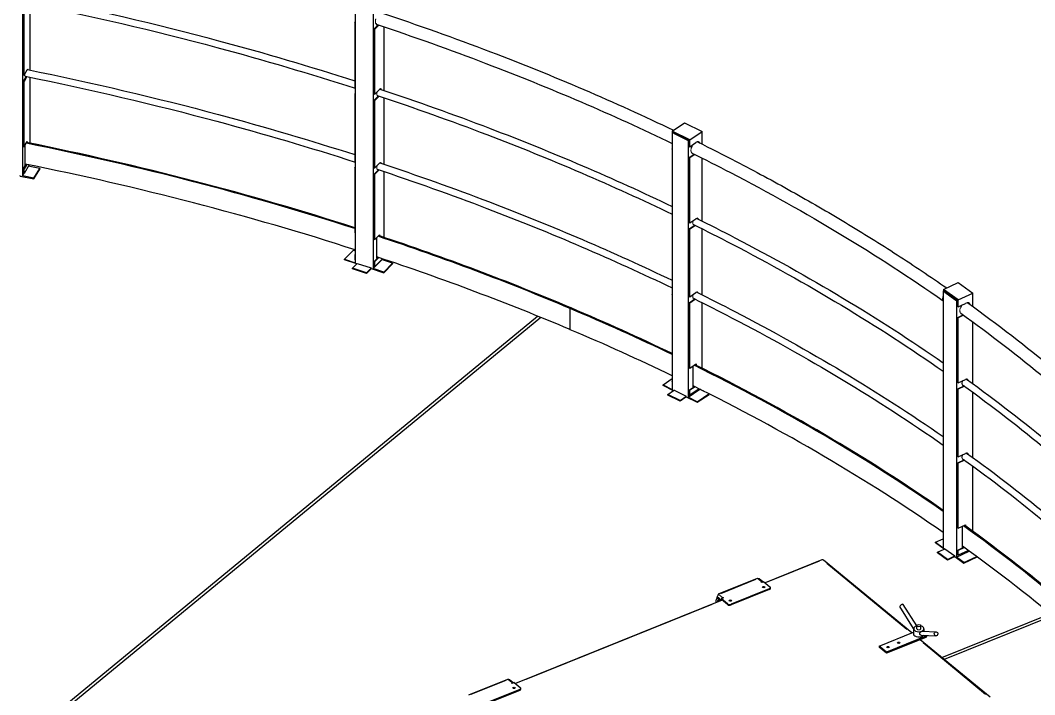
# Model space of a CAD drawing. Header units: millimetres. Extents: x 0 to 89100, y 0 to 63000.
# Drawn here: x 70273 to 73217, y 59155 to 61113 of the extents above; entities that cross this region are included whole.
import ezdxf

# ---------------------------------------------------------------- set-up
doc = ezdxf.new("R2010")
doc.units = ezdxf.units.MM
doc.header["$LTSCALE"] = 150
doc.layers.add('Visible', color=7, linetype='Continuous', lineweight=25)
doc.layers.add('Visible Narrow', color=7, linetype='Continuous', lineweight=18)

msp = doc.modelspace()

# ---------------------------------------------------------------- linework, layer by layer
at = {"layer": 'Visible'}
for p, q in [((70279.37, 61406.15), (70279.37, 60660.89)), ((70282.01, 60954.14), (70282.01, 61150.1)), ((70284.14, 60953.72), (70284.14, 61149.68)), ((70301.96, 60967.91), (70301.96, 61161.65)), ((71244.77, 61154.15), (71244.77, 60408.9)), ((71243.37, 61106.89), (71244.77, 61108.31)), ((71296.91, 61137.01), (71296.91, 60391.75)), ((71243.37, 61106.89), (71243.37, 60917.67)), ((71244.77, 61106.43), (71243.37, 61106.89)), ((71300.07, 61088.25), (71311.22, 61099.56)), ((71302.02, 61087.61), (71300.07, 61088.25)), ((71300.07, 60899.03), (71300.07, 61088.25)), ((71313.17, 61098.91), (71302.02, 61087.61)), ((71302.02, 60898.38), (71302.02, 61087.61)), ((71329.11, 60908.98), (71329.11, 61093.57)), ((70284.14, 60953.72), (70293.05, 60968.67)), ((70293.86, 60969.55), (70293.98, 60969.92)), ((70282.01, 60954.14), (70284.14, 60953.72)), ((70282.01, 60935.77), (70290.31, 60949.69)), ((70284.14, 60935.35), (70282.01, 60935.77)), ((70282.01, 60746.55), (70282.01, 60935.77)), ((70292.43, 60949.26), (70284.14, 60935.35)), ((70284.14, 60746.13), (70284.14, 60935.35)), ((70301.96, 60755.91), (70301.96, 60947.32)), ((71243.37, 60917.67), (71244.77, 60917.21)), ((71302.02, 60898.38), (71315.57, 60912.12)), ((71243.37, 60899.3), (71244.77, 60900.72)), ((71243.37, 60899.3), (71243.37, 60703.34)), ((71244.77, 60898.84), (71243.37, 60899.3)), ((71300.07, 60899.03), (71302.02, 60898.38)), ((71300.07, 60880.66), (71312.5, 60893.26)), ((71302.02, 60880.01), (71300.07, 60880.66)), ((71300.07, 60684.7), (71300.07, 60880.66)), ((71314.45, 60892.61), (71302.02, 60880.01)), ((71302.02, 60684.05), (71302.02, 60880.01)), ((71329.11, 60694.65), (71329.11, 60887.71)), ((72164.49, 60791.17), (72199.91, 60815.27)), ((72199.91, 60815.27), (72251.38, 60790.05)), ((72215.96, 60765.95), (72164.49, 60791.17)), ((72164.49, 60791.17), (72164.49, 60770.96)), ((72167.35, 60787.93), (72164.92, 60786.28)), ((72164.92, 60786.28), (72164.92, 60041.02)), ((72170.07, 60783.75), (72164.92, 60786.28)), ((72166.2, 60788.49), (72166.2, 60787.15)), ((72214.24, 60764.95), (72166.2, 60788.49)), ((72169.06, 60787.09), (72168.09, 60786.43)), ((72171.52, 60784.75), (72168.09, 60786.43)), ((72206.98, 60767.38), (72171.52, 60784.75)), ((72215.96, 60765.95), (72251.38, 60790.05)), ((72251.38, 60753.23), (72251.38, 60790.05)), ((70284.14, 60746.13), (70293.17, 60761.28)), ((70293.17, 60761.28), (70293.17, 60757.7)), ((72164.49, 60770.96), (72164.92, 60770.74)), ((72170.07, 60783.75), (72205.52, 60766.38)), ((72184.01, 60778.63), (72184.61, 60779.47)), ((72205.52, 60766.38), (72210.67, 60763.86)), ((72206.98, 60767.38), (72210.41, 60765.69)), ((72211.38, 60766.35), (72210.41, 60765.69)), ((72213.1, 60765.51), (72210.67, 60763.86)), ((72210.67, 60763.86), (72210.67, 60018.61)), ((72214.24, 60746.58), (72214.24, 60764.95)), ((72215.96, 60745.74), (72215.96, 60765.95)), ((72215.96, 60745.74), (72233.67, 60757.79)), ((70282.01, 60746.55), (70284.14, 60746.13)), ((70286.7, 60692.77), (70286.7, 60750.42)), ((72164.49, 60739.11), (72164.92, 60739.41)), ((72164.49, 60739.11), (72164.49, 60549.89)), ((72164.92, 60738.9), (72164.49, 60739.11)), ((72214.24, 60746.58), (72215.96, 60745.74)), ((71243.37, 60703.34), (71244.77, 60702.88)), ((71302.02, 60684.05), (71315.57, 60697.79)), ((72214.24, 60714.74), (72228.25, 60724.27)), ((72215.96, 60713.9), (72214.24, 60714.74)), ((72214.24, 60525.52), (72214.24, 60714.74)), ((72229.96, 60723.42), (72215.96, 60713.9)), ((72215.96, 60524.68), (72215.96, 60713.9)), ((72251.38, 60529.93), (72251.38, 60712.74)), ((70279.37, 60660.89), (70283.53, 60667.86)), ((70282.01, 60682.25), (70289.55, 60694.9)), ((70284.14, 60681.83), (70282.01, 60682.25)), ((70282.01, 60668.17), (70282.01, 60682.25)), ((70282.01, 60668.17), (70284.14, 60667.74)), ((70291.68, 60694.47), (70284.14, 60681.83)), ((70299.17, 60692.95), (70284.14, 60667.74)), ((70284.14, 60667.74), (70284.14, 60681.83)), ((70288.14, 60695.18), (70286.7, 60692.77)), ((70300.72, 60688.7), (70297.07, 60689.43)), ((70329.79, 60682.92), (70300.72, 60688.7)), ((70312.7, 60654.26), (70329.79, 60682.92)), ((70312.7, 60652.43), (70329.79, 60681.09)), ((70329.79, 60682.92), (70329.79, 60681.09)), ((71243.37, 60684.97), (71244.77, 60686.39)), ((71243.37, 60684.97), (71243.37, 60495.74)), ((71244.77, 60684.51), (71243.37, 60684.97)), ((71300.07, 60684.7), (71302.02, 60684.05)), ((71300.07, 60666.33), (71312.5, 60678.93)), ((71314.45, 60678.28), (71302.02, 60665.68)), ((71329.11, 60482.29), (71329.11, 60673.38)), ((70272.99, 60660.33), (70272.99, 60662.16)), ((70272.99, 60660.33), (70272.99, 60660.32)), ((70272.99, 60660.32), (70312.7, 60652.43)), ((70312.7, 60654.26), (70279.37, 60660.89)), ((70312.7, 60652.43), (70312.7, 60654.26)), ((71302.02, 60665.68), (71300.07, 60666.33)), ((71300.07, 60477.1), (71300.07, 60666.33)), ((71302.02, 60476.46), (71302.02, 60665.68)), ((72164.49, 60549.89), (72164.92, 60549.68)), ((72164.49, 60531.52), (72164.92, 60531.81)), ((72164.49, 60531.52), (72164.49, 60335.56)), ((72164.92, 60531.31), (72164.49, 60531.52)), ((72214.24, 60525.52), (72215.96, 60524.68)), ((72215.96, 60524.68), (72233.67, 60536.73)), ((71243.37, 60495.74), (71244.77, 60495.28)), ((71302.02, 60476.46), (71315.75, 60490.38)), ((71315.75, 60490.38), (71315.75, 60486.76)), ((72214.24, 60507.15), (72230.14, 60517.96)), ((72215.96, 60506.3), (72214.24, 60507.15)), ((72214.24, 60311.19), (72214.24, 60507.15)), ((72231.84, 60517.11), (72215.96, 60506.3)), ((72215.96, 60310.35), (72215.96, 60506.3)), ((72251.38, 60315.6), (72251.38, 60507.38)), ((71300.07, 60477.1), (71302.02, 60476.46)), ((71308.04, 60422.64), (71308.04, 60482.56)), ((71313.8, 60487.41), (71313.8, 60488.4)), ((71214.14, 60418.97), (71240.11, 60445.31)), ((71240.11, 60445.31), (71244.77, 60443.78)), ((71243.37, 60431.44), (71244.77, 60432.87)), ((71243.37, 60431.44), (71243.37, 60417.36)), ((71244.77, 60430.98), (71243.37, 60431.44)), ((71214.14, 60418.97), (71244.77, 60408.9)), ((71214.14, 60417.13), (71214.14, 60418.97)), ((71249.26, 60405.58), (71214.14, 60417.13)), ((71236.9, 60393.05), (71249.52, 60405.84)), ((71244.77, 60416.9), (71243.37, 60417.36)), ((71250.63, 60406.97), (71249.52, 60405.84)), ((71250.63, 60406.97), (71291.04, 60393.69)), ((71296.91, 60391.75), (71322.89, 60418.09)), ((71300.07, 60412.8), (71311.53, 60424.43)), ((71302.02, 60412.16), (71300.07, 60412.8)), ((71300.07, 60398.72), (71300.07, 60412.8)), ((71313.48, 60423.78), (71302.02, 60412.16)), ((71323.93, 60420.29), (71302.02, 60398.08)), ((71302.02, 60398.08), (71302.02, 60412.16)), ((71308.04, 60425.26), (71308.28, 60425.51)), ((71310.23, 60424.86), (71308.04, 60422.64)), ((71322.89, 60419.23), (71322.89, 60418.09)), ((71326.8, 60416.81), (71322.89, 60418.09)), ((71353.52, 60408.02), (71326.8, 60416.81)), ((71327.54, 60381.68), (71353.52, 60408.02)), ((71327.54, 60379.85), (71353.52, 60406.19)), ((71353.52, 60408.02), (71353.52, 60406.19)), ((71277.31, 60379.77), (71236.9, 60393.05)), ((71236.9, 60391.21), (71236.9, 60393.05)), ((71277.31, 60377.93), (71236.9, 60391.21)), ((71277.31, 60379.77), (71289.93, 60392.56)), ((71289.93, 60390.72), (71277.31, 60377.93)), ((71277.31, 60377.93), (71277.31, 60379.77)), ((71289.93, 60392.56), (71291.04, 60393.69)), ((71289.93, 60390.72), (71291.04, 60391.85)), ((71291.04, 60391.85), (71291.04, 60393.69)), ((71291.04, 60391.85), (71327.54, 60379.85)), ((71291.04, 60391.85), (71291.04, 60391.85)), ((71327.54, 60381.68), (71296.91, 60391.75)), ((71300.07, 60398.72), (71302.02, 60398.08)), ((71327.54, 60379.85), (71327.54, 60381.68)), ((72951.9, 60331.37), (72994.43, 60351.28)), ((72994.43, 60351.28), (73036.94, 60321)), ((72164.49, 60335.56), (72164.92, 60335.35)), ((72164.49, 60317.19), (72164.92, 60317.48)), ((72164.49, 60317.19), (72164.49, 60127.97)), ((72164.92, 60316.98), (72164.49, 60317.19)), ((72215.96, 60310.35), (72233.67, 60322.4)), ((72954.26, 60327.85), (72951.35, 60326.49)), ((72951.35, 60326.49), (72951.35, 59581.23)), ((72955.6, 60323.46), (72951.35, 60326.49)), ((72994.4, 60301.1), (72951.9, 60331.37)), ((72951.9, 60331.37), (72951.9, 60326.75)), ((72953.32, 60328.53), (72953.32, 60327.41)), ((72992.99, 60300.27), (72953.32, 60328.53)), ((72955.68, 60326.84), (72954.51, 60326.3)), ((72957.35, 60324.28), (72954.51, 60326.3)), ((72955.6, 60323.46), (72984.88, 60302.61)), ((72986.63, 60303.42), (72957.35, 60324.28)), ((72971.43, 60314.25), (72972.2, 60315.08)), ((72994.4, 60301.1), (73036.94, 60321)), ((73036.94, 60281.81), (73036.94, 60321)), ((72214.24, 60311.19), (72215.96, 60310.35)), ((72214.24, 60292.81), (72230.14, 60303.63)), ((72215.96, 60291.97), (72214.24, 60292.81)), ((72214.24, 60103.59), (72214.24, 60292.81)), ((72231.84, 60302.78), (72215.96, 60291.97)), ((72215.96, 60102.75), (72215.96, 60291.97)), ((72251.38, 60102.57), (72251.38, 60293.05)), ((72984.88, 60302.61), (72989.13, 60299.58)), ((72986.63, 60303.42), (72989.46, 60301.4)), ((72992.04, 60300.94), (72989.13, 60299.58)), ((72989.13, 60299.58), (72989.13, 59554.32)), ((72990.63, 60301.95), (72989.46, 60301.4)), ((72992.99, 60281.9), (72992.99, 60300.27)), ((72994.4, 60280.89), (72994.4, 60301.1)), ((72994.4, 60280.89), (73015.67, 60290.84)), ((71868.21, 60276.12), (71870.43, 60277.87)), ((71868.21, 60214.89), (71868.21, 60276.12)), ((71868.99, 60275.8), (71871.2, 60277.54)), ((71868.99, 60214.56), (71868.99, 60275.8)), ((71870.43, 60277.87), (71870.43, 60276.93)), ((72992.99, 60281.9), (72994.4, 60280.89)), ((72992.99, 60250.05), (73008.8, 60257.45)), ((73010.21, 60256.44), (72994.4, 60249.04)), ((68470.37, 57530.74), (71773.39, 60254.22)), ((71783.19, 60250.23), (68480.2, 57526.77)), ((72994.4, 60249.04), (72992.99, 60250.05)), ((72992.99, 60060.83), (72992.99, 60250.05)), ((72994.4, 60059.82), (72994.4, 60249.04)), ((73036.94, 60057.56), (73036.94, 60236.98)), ((71868.99, 60215.5), (71868.21, 60214.89)), ((72164.49, 60127.97), (72164.92, 60127.75)), ((72215.96, 60102.75), (72233.91, 60114.97)), ((72225.23, 60048.11), (72225.23, 60109.06)), ((72232.2, 60112.11), (72232.2, 60113.8)), ((72233.91, 60114.97), (72233.91, 60111.26)), ((72214.24, 60103.59), (72215.96, 60102.75)), ((72138.04, 60054.19), (72164.92, 60072.47)), ((72138.04, 60054.19), (72164.92, 60041.02)), ((72138.04, 60052.35), (72138.04, 60054.19)), ((72168.49, 60037.43), (72138.04, 60052.35)), ((72164.49, 60063.67), (72164.92, 60063.96)), ((72164.49, 60063.67), (72164.49, 60049.58)), ((72164.92, 60063.45), (72164.49, 60063.67)), ((72164.92, 60049.37), (72164.49, 60049.58)), ((72214.24, 60039.29), (72229.23, 60049.49)), ((72230.94, 60048.65), (72215.96, 60038.45)), ((72225.23, 60050.11), (72226.38, 60050.9)), ((72228.09, 60050.06), (72225.23, 60048.11)), ((72992.99, 60060.83), (72994.4, 60059.82)), ((72992.99, 60042.46), (73011.46, 60051.1)), ((72994.4, 60059.82), (73015.67, 60069.77)), ((73012.86, 60050.09), (72994.4, 60041.45)), ((72152.11, 60026.29), (72168.61, 60037.51)), ((72187.57, 60008.92), (72152.11, 60026.29)), ((72152.11, 60024.45), (72152.11, 60026.29)), ((72187.57, 60007.08), (72152.11, 60024.45)), ((72170.07, 60038.5), (72168.61, 60037.51)), ((72170.07, 60038.5), (72205.52, 60021.13)), ((72187.57, 60008.92), (72204.07, 60020.14)), ((72204.07, 60020.14), (72205.52, 60021.13)), ((72204.07, 60018.31), (72205.52, 60019.3)), ((72205.52, 60019.3), (72205.52, 60021.13)), ((72205.52, 60019.3), (72205.52, 60019.29)), ((72205.52, 60019.29), (72237.55, 60003.6)), ((72210.67, 60018.61), (72244.64, 60041.72)), ((72215.96, 60038.45), (72214.24, 60039.29)), ((72214.24, 60025.21), (72214.24, 60039.29)), ((72214.24, 60025.21), (72215.96, 60024.37)), ((72242.9, 60042.7), (72215.96, 60024.37)), ((72215.96, 60024.37), (72215.96, 60038.45)), ((72237.55, 60005.44), (72271.36, 60028.44)), ((72237.55, 60003.6), (72271.52, 60026.71)), ((72244.64, 60041.84), (72244.64, 60041.72)), ((72248.07, 60040.04), (72244.64, 60041.72)), ((72256.71, 60035.81), (72248.07, 60040.04)), ((72271.52, 60028.36), (72271.52, 60026.71)), ((72994.4, 60041.45), (72992.99, 60042.46)), ((72992.99, 59846.5), (72992.99, 60042.46)), ((72994.4, 59845.49), (72994.4, 60041.45)), ((73036.94, 59843.23), (73036.94, 60032.6)), ((72204.07, 60018.31), (72187.57, 60007.08)), ((72187.57, 60007.08), (72187.57, 60008.92)), ((72237.55, 60005.44), (72210.67, 60018.61)), ((72237.55, 60003.6), (72237.55, 60005.44)), ((72992.99, 59846.5), (72994.4, 59845.49)), ((72994.4, 59845.49), (73015.67, 59855.44)), ((72992.99, 59828.13), (73011.46, 59836.77)), ((72994.4, 59827.12), (72992.99, 59828.13)), ((72992.99, 59638.91), (72992.99, 59828.13)), ((73012.86, 59835.76), (72994.4, 59827.12)), ((72994.4, 59637.9), (72994.4, 59827.12)), ((73036.94, 59628.94), (73036.94, 59818.27)), ((72992.99, 59638.91), (72994.4, 59637.9)), ((72994.4, 59637.9), (73015.96, 59647.98)), ((73006.61, 59582.1), (73006.61, 59643.61)), ((73014.54, 59645.16), (73014.54, 59647.32)), ((73015.96, 59647.98), (73015.96, 59644.14)), ((72929.15, 59597.04), (72951.35, 59607.43)), ((72929.15, 59597.04), (72951.35, 59581.23)), ((72929.15, 59595.21), (72929.15, 59597.04)), ((72954.04, 59577.48), (72929.15, 59595.21)), ((72955.6, 59578.21), (72953.85, 59577.39)), ((72955.6, 59578.21), (72984.88, 59557.35)), ((72992.99, 59574.61), (73010.98, 59583.03)), ((73012.39, 59582.02), (72994.4, 59573.6)), ((73006.61, 59583.77), (73008.64, 59584.72)), ((73010.05, 59583.7), (73006.61, 59582.1)), ((72934.04, 59568.12), (72953.85, 59577.39)), ((72963.32, 59547.27), (72934.04, 59568.12)), ((72934.04, 59566.29), (72934.04, 59568.12)), ((72963.32, 59545.43), (72934.04, 59566.29)), ((72963.32, 59547.27), (72983.13, 59556.54)), ((72983.13, 59554.7), (72963.32, 59545.43)), ((72983.13, 59556.54), (72984.88, 59557.35)), ((72983.13, 59554.7), (72984.88, 59555.52)), ((72984.88, 59555.52), (72984.88, 59557.35)), ((72984.88, 59555.52), (72984.88, 59555.51)), ((72984.88, 59555.51), (73011.32, 59536.67)), ((72989.13, 59554.32), (73026.5, 59571.81)), ((73011.32, 59538.51), (72989.13, 59554.32)), ((72994.4, 59573.6), (72992.99, 59574.61)), ((72992.99, 59560.52), (72992.99, 59574.61)), ((72992.99, 59560.52), (72994.4, 59559.51)), ((72994.4, 59559.51), (72994.4, 59573.6)), ((73024.22, 59573.47), (72994.4, 59559.51)), ((73011.32, 59538.51), (73048.36, 59555.84)), ((73011.32, 59536.67), (73049.89, 59554.72)), ((72598.9, 59546.41), (72434.21, 59479.83)), ((72860.11, 59334.08), (72603.45, 59545.71)), ((72963.32, 59545.43), (72963.32, 59547.27)), ((73011.32, 59536.67), (73011.32, 59538.51)), ((72410.95, 59491.77), (72297.91, 59446.08)), ((72427.77, 59481.97), (72417.02, 59490.84)), ((72446.39, 59462.24), (72335.8, 59417.53)), ((72422.73, 59481.75), (72423.95, 59482.24)), ((72424.45, 59480.33), (72422.73, 59481.75)), ((72430.59, 59482.81), (72424.45, 59480.33)), ((72430.59, 59482.81), (72448.23, 59468.27)), ((72449.58, 59463.34), (72449.58, 59465.78)), ((72293.92, 59434.37), (72297.61, 59435.86)), ((72295.24, 59434.91), (72295.24, 59438.53)), ((72296.72, 59443.35), (72296.72, 59442.62)), ((72313.86, 59435.62), (72307.72, 59433.14)), ((72325.36, 59418.6), (72307.72, 59433.14)), ((72307.72, 59433.14), (72307.72, 59430.69)), ((72325.36, 59416.15), (72307.72, 59430.69)), ((72310.91, 59436.54), (72312.14, 59437.04)), ((72312.14, 59437.04), (72313.86, 59435.62)), ((72312.14, 59434.93), (72312.14, 59437.04)), ((72446.39, 59459.79), (72335.8, 59415.08)), ((72309.34, 59429.35), (71709.87, 59187.01)), ((72291.99, 59422.34), (72291.99, 59429.94)), ((72306, 59429.66), (72306, 59428)), ((72308.45, 59428.99), (72308.45, 59430.08)), ((72865.21, 59346.49), (72825.14, 59410.47)), ((72874.2, 59354.75), (72835.31, 59416.84)), ((72946.81, 59262.59), (73261.09, 59389.65)), ((73267.92, 59383.95), (72953.69, 59256.92)), ((72865.2, 59346.14), (72865.2, 59330.83)), ((72874.2, 59346.14), (72874.2, 59354.71)), ((72886.2, 59346.14), (72886.2, 59354.71)), ((72895.2, 59346.14), (72895.2, 59339.09)), ((72765.01, 59295.63), (72865.2, 59336.14)), ((72900.79, 59324.1), (72786.51, 59277.9)), ((72900.79, 59321.03), (72786.51, 59274.84)), ((73086.97, 59147.02), (72884.11, 59314.29)), ((72886.2, 59312.57), (72886.2, 59315.14)), ((72886.87, 59327.51), (72929.87, 59325.24)), ((72890.55, 59339.33), (72930.5, 59337.23)), ((72902.39, 59325.87), (72902.39, 59322.81)), ((72786.51, 59277.9), (72765.01, 59295.63)), ((72765.01, 59295.63), (72765.01, 59292.57)), ((72786.51, 59274.84), (72765.01, 59292.57)), ((72786.51, 59277.9), (72786.51, 59274.84)), ((71686.62, 59198.95), (71573.57, 59153.25)), ((71703.44, 59189.15), (71692.68, 59198.02)), ((71722.05, 59169.41), (71611.47, 59124.71)), ((71722.05, 59166.97), (71611.47, 59122.26)), ((71698.39, 59188.92), (71699.62, 59189.42)), ((71700.11, 59187.5), (71698.39, 59188.92)), ((71706.26, 59189.99), (71700.11, 59187.5)), ((71706.26, 59189.99), (71723.89, 59175.45)), ((71725.25, 59170.51), (71725.25, 59172.96))]:
    msp.add_line(p, q, dxfattribs=at)
for centre, major_axis, ratio, start_param, end_param in [((71313.05, 61119.09), (-6.09, -18.52), 0.4040148, 5.868325, 6.4826036), ((71311.1, 61119.73), (-6.09, -18.52), 0.4040148, 0.1309987, 0.2012935), ((70293.05, 60959.48), (2.19, 11.03), 0.2658121, 5.8124459, 6.9253066), ((70290.92, 60959.9), (2.19, 11.03), 0.2658121, 5.8139359, 5.9120522), ((70289.99, 60961), (-2.19, -11.03), 0.2658121, 6.0461457, 6.479791), ((71315.57, 60902.93), (3.51, 10.69), 0.4040148, 5.811175, 6.9662263), ((71313.61, 60903.58), (3.51, 10.69), 0.4040148, 5.8127844, 6.0547892), ((71313.05, 60904.76), (-3.51, -10.69), 0.4040148, 6.0870653, 6.4543345), ((68289.52, 57458.25), (-6052.12, 0), 0.5773503, 4.2025139, 4.3755023), ((68289.52, 57458.25), (-6055.87, 0), 0.5773503, 4.2028602, 4.3755055), ((72233.67, 60741.87), (8.58, 17.51), 0.5282766, 5.8923916, 7.0309176), ((72231.95, 60742.71), (8.58, 17.51), 0.5282766, 5.89367, 6.190326), ((72231.78, 60743.93), (8.58, 17.51), 0.5282766, 1.4079999, 1.8456335), ((72231.78, 60743.93), (-8.58, -17.51), 0.5282766, 5.9330163, 6.4607818), ((72230.06, 60744.77), (-8.58, -17.51), 0.5282766, 0.0928593, 0.1798941), ((71315.57, 60688.6), (3.51, 10.69), 0.4040148, 5.811175, 6.9662263), ((71313.61, 60689.25), (3.51, 10.69), 0.4040148, 5.8127844, 6.0547892), ((68289.52, 57397.02), (-6052.12, 0), 0.5773503, 4.2022483, 4.3760888), ((71313.05, 60690.43), (-3.51, -10.69), 0.4040148, 6.0870653, 6.4543345), ((72231.78, 60529.6), (-4.95, -10.1), 0.5282766, 6.1517566, 6.4072217), ((72233.67, 60527.54), (4.95, 10.1), 0.5282766, 5.8094003, 7.0309176), ((72231.95, 60528.38), (4.95, 10.1), 0.5282766, 5.8111791, 6.1217602), ((68289.52, 57458.25), (-6052.12, 0), 0.5773503, 4.0797042, 4.1896239), ((68289.52, 57458.25), (-6055.87, 0), 0.5773503, 4.0797042, 4.1896271), ((68289.52, 57397.02), (-6052.12, 0), 0.5773503, 4.0797042, 4.1902275), ((72233.67, 60313.21), (4.95, 10.1), 0.5282766, 5.8094003, 7.0309176), ((72231.95, 60314.05), (4.95, 10.1), 0.5282766, 5.8111791, 6.1217602), ((72963.43, 60311.95), (-10.39, -14.83), 0.6301312, 5.0231981, 6.0782771), ((72231.78, 60315.27), (-4.95, -10.1), 0.5282766, 6.1517566, 6.4072217), ((72963.43, 60311.95), (8.99, 12.84), 0.6301312, 2.352744, 2.4655459), ((73014.47, 60277.15), (11.31, 15.88), 0.6343095, 1.4439291, 1.9411672), ((73015.67, 60274.92), (11.31, 15.88), 0.6343095, 5.8903291, 7.1264513), ((73014.25, 60275.93), (11.31, 15.88), 0.6343095, 5.8917875, 6.2128134), ((68289.52, 57458.25), (-6052.12, 0), 0.5773503, 4.0175439, 4.0795454), ((68289.52, 57458.25), (-6055.87, 0), 0.5773503, 4.0180599, 4.0795454), ((73014.47, 60277.15), (-11.31, -15.88), 0.6343095, 6.02855, 6.4262656), ((73013.06, 60278.15), (-11.31, -15.88), 0.6343095, 0.0703719, 0.1461952), ((68289.52, 57397.02), (-6052.12, 0), 0.5773503, 4.0174507, 4.0795454), ((68289.52, 57458.25), (-6052.12, 0), 0.5773503, 3.8331083, 4.0037307), ((68289.52, 57458.25), (-6055.87, 0), 0.5773503, 3.833856, 4.0037338), ((68289.52, 57397.02), (-6052.12, 0), 0.5773503, 3.8331083, 4.0044063), ((73014.47, 60062.81), (6.53, 9.16), 0.6343095, 1.643416, 1.722427), ((73015.67, 60060.59), (6.53, 9.16), 0.6343095, 5.8069996, 7.1264513), ((73014.25, 60061.6), (6.53, 9.16), 0.6343095, 5.8090063, 6.1610043), ((73014.47, 59848.48), (6.53, 9.16), 0.6343095, 1.643416, 1.722427), ((73015.67, 59846.26), (6.53, 9.16), 0.6343095, 5.8069996, 7.1264513), ((73014.25, 59847.27), (6.53, 9.16), 0.6343095, 5.8090063, 6.1610043), ((68289.52, 57458.25), (-6052.12, 0), 0.5773503, 3.6497487, 3.8178178), ((68289.52, 57458.25), (-6055.87, 0), 0.5773503, 3.6508594, 3.8178209), ((68289.52, 57397.02), (-6052.12, 0), 0.5773503, 3.6497487, 3.818664), ((72600.59, 59542.24), (-1.69, 4.17), 0.4683232, 5.5710674, 6.2831853), ((72600.59, 59542.24), (2.86, 3.47), 0.6688348, 0, 0.8892877), ((72413.2, 59486.21), (-2.25, 5.56), 0.4683232, 5.5710674, 6.2831853), ((72413.2, 59486.21), (3.82, 4.63), 0.6688348, 0, 0.8892877), ((72423.95, 59477.34), (3.82, 4.63), 0.6688348, 6.2062256, 7.172473), ((72430.07, 59464.56), (3.38, 0), 0.5773503, 0.6796738, 2.4619188), ((72430.07, 59464.56), (-3.38, 0), 0.5773503, 3.8212665, 5.6035115), ((72442.08, 59465.78), (7.5, 0), 0.5773503, 5.3232542, 6.8940505), ((72442.08, 59463.34), (7.5, 0), 0.5773503, 5.3232542, 6.2831853), ((72297.58, 59425.33), (-3.65, 9.04), 0.4683232, 4.6423787, 7.1418637), ((72300.16, 59440.51), (3.82, 4.63), 0.6688348, 0.8892877, 2.460084), ((72300.16, 59440.51), (-2.25, 5.56), 0.4683232, 5.5710674, 7.1418637), ((72301.26, 59426.82), (-3.65, 9.04), 0.4683232, 4.6423787, 6.2831853), ((72310.91, 59431.65), (-3.82, -4.63), 0.6688348, 4.0308804, 5.6016767), ((72297.58, 59425.33), (-1.26, 3.13), 0.4683232, 4.5089008, 8.0574699), ((72331.5, 59421.08), (-7.5, 0), 0.5773503, 0.6108652, 2.1816616), ((72331.5, 59418.63), (7.5, 0), 0.5773503, 3.7524579, 5.3232542), ((72333.62, 59425.56), (3.38, 0), 0.5773503, 0.6796738, 2.4619188), ((72333.62, 59425.56), (-3.38, 0), 0.5773503, 3.8212665, 5.6035115), ((72830.22, 59413.66), (-5.08, -3.19), 0.3127436, 3.1415927, 6.2831853), ((72880.2, 59346.14), (15, 0), 0.5773503, 1.9823132, 7.4424648), ((72880.2, 59330.83), (-15, 0), 0.5773503, 0, 2.7023778), ((72898.64, 59325.87), (3.75, 0), 0.5773503, 5.3232542, 6.6801539), ((72898.64, 59322.81), (3.75, 0), 0.5773503, 5.3232542, 6.2831853), ((72791.12, 59289.91), (3.38, 0), 0.5773503, 0.9037852, 2.2378075), ((72791.12, 59289.91), (-3.38, 0), 0.5773503, 4.0453778, 5.3794001), ((72821.84, 59302.33), (3.38, 0), 0.5773503, 0.9037852, 2.2378075), ((72821.84, 59302.33), (-3.38, 0), 0.5773503, 4.0453778, 5.3794001), ((71688.87, 59193.39), (-2.25, 5.56), 0.4683232, 5.5710674, 6.2831853), ((71688.87, 59193.39), (3.82, 4.63), 0.6688348, 0, 0.8892877), ((71699.62, 59184.52), (3.82, 4.63), 0.6688348, 6.2062256, 7.172473), ((71705.74, 59171.73), (3.38, 0), 0.5773503, 0.6796738, 2.4619188), ((71705.74, 59171.73), (-3.38, 0), 0.5773503, 3.8212665, 5.6035115), ((71717.75, 59172.96), (7.5, 0), 0.5773503, 5.3232542, 6.8940505), ((71717.75, 59170.51), (7.5, 0), 0.5773503, 5.3232542, 6.2831853)]:
    msp.add_ellipse(centre, major_axis=major_axis, ratio=ratio, start_param=start_param, end_param=end_param, dxfattribs=at)
for centre, major_axis, ratio in [((72430.07, 59467.01), (-3.38, 0), 0.5773503), ((72333.62, 59428.01), (-3.38, 0), 0.5773503), ((72880.2, 59354.71), (-6, 0), 0.5773503), ((72930.18, 59331.24), (-0.32, -5.99), 0.8631691), ((72791.12, 59292.98), (3.38, 0), 0.5773503), ((72821.84, 59305.39), (3.38, 0), 0.5773503), ((71705.74, 59174.18), (-3.38, 0), 0.5773503)]:
    msp.add_ellipse(centre, major_axis=major_axis, ratio=ratio, dxfattribs=at)
for points, knots in [([(70293.68, 61183.92), (70482.19, 61145.79), (70667.43, 61102.29), (70982.53, 61017.58), (71114.26, 60978.72), (71243.37, 60937.14)], [4.5392517, 4.5392517, 4.5392517, 4.5392517, 4.63808557, 4.63808557, 4.71122688, 4.71122688, 4.71122688, 4.71122688]), ([(70287.27, 61164.63), (70476.2, 61126.47), (70661.84, 61082.9), (70979.61, 60997.47), (71113.56, 60957.89), (71244.77, 60915.48)], [4.53882831, 4.53882831, 4.53882831, 4.53882831, 4.63808557, 4.63808557, 4.71266416, 4.71266416, 4.71266416, 4.71266416]), ([(71318.39, 61135.35), (71426.6, 61099.36), (71532.9, 61061.44), (71821.14, 60951.36), (71998.58, 60875.26), (72168.36, 60793.8)], [4.72496974, 4.72496974, 4.72496974, 4.72496974, 4.78669239, 4.78669239, 4.89574298, 4.89574298, 4.89574298, 4.89574298]), ([(71305.58, 61101.43), (71413.78, 61065.47), (71520.04, 61027.57), (71811.75, 60916.17), (71992.39, 60838.49), (72164.92, 60755.25)], [4.72470705, 4.72470705, 4.72470705, 4.72470705, 4.78669239, 4.78669239, 4.89838034, 4.89838034, 4.89838034, 4.89838034]), ([(70293.68, 60969.59), (70482.19, 60931.46), (70667.43, 60887.96), (70982.53, 60803.25), (71114.26, 60764.39), (71243.37, 60722.81)], [4.5392517, 4.5392517, 4.5392517, 4.5392517, 4.63808557, 4.63808557, 4.71122688, 4.71122688, 4.71122688, 4.71122688]), ([(70287.27, 60950.3), (70476.2, 60912.14), (70661.84, 60868.57), (70979.61, 60783.14), (71113.56, 60743.56), (71244.77, 60701.15)], [4.53882831, 4.53882831, 4.53882831, 4.53882831, 4.63808557, 4.63808557, 4.71266416, 4.71266416, 4.71266416, 4.71266416]), ([(71316.75, 60913.11), (71424.55, 60877.24), (71530.44, 60839.46), (71817.93, 60729.67), (71995.04, 60653.72), (72164.49, 60572.42)], [4.72513972, 4.72513972, 4.72513972, 4.72513972, 4.78669239, 4.78669239, 4.89565795, 4.89565795, 4.89565795, 4.89565795]), ([(71308.84, 60894.48), (71416.9, 60858.55), (71523.02, 60820.69), (71813.4, 60709.8), (71992.92, 60632.66), (72164.49, 60550.04)], [4.72484632, 4.72484632, 4.72484632, 4.72484632, 4.78669239, 4.78669239, 4.89753585, 4.89753585, 4.89753585, 4.89753585]), ([(72238.13, 60759.8), (72275.83, 60741.15), (72313.14, 60722.23), (72404.63, 60674.67), (72458.34, 60645.72), (72564.05, 60586.63), (72616.05, 60556.48), (72718.12, 60495.12), (72768.19, 60463.9), (72866.21, 60400.51), (72914.16, 60368.34), (72961.09, 60335.67)], [4.91077634, 4.91077634, 4.91077634, 4.91077634, 4.9352992, 4.9352992, 4.9715836, 4.9715836, 5.00796237, 5.00796237, 5.04433969, 5.04433969, 5.08061977, 5.08061977, 5.08061977, 5.08061977]), ([(72221.67, 60727.53), (72259.29, 60708.92), (72296.52, 60690.05), (72554.97, 60555.7), (72761.73, 60431.03), (72951.35, 60298.3)], [4.91068884, 4.91068884, 4.91068884, 4.91068884, 4.9352992, 4.9352992, 5.08346712, 5.08346712, 5.08346712, 5.08346712]), ([(71316.75, 60698.78), (71424.55, 60662.91), (71530.44, 60625.13), (71817.93, 60515.34), (71995.04, 60439.39), (72164.49, 60358.09)], [4.72513972, 4.72513972, 4.72513972, 4.72513972, 4.78669239, 4.78669239, 4.89565795, 4.89565795, 4.89565795, 4.89565795]), ([(71308.84, 60680.15), (71416.9, 60644.22), (71523.02, 60606.36), (71813.4, 60495.47), (71992.92, 60418.33), (72164.49, 60335.71)], [4.72484632, 4.72484632, 4.72484632, 4.72484632, 4.78669239, 4.78669239, 4.89753585, 4.89753585, 4.89753585, 4.89753585]), ([(72226.19, 60519.92), (72263.53, 60501.44), (72300.48, 60482.7), (72557.17, 60349.27), (72762.68, 60225.51), (72951.35, 60093.76)], [4.9108982, 4.9108982, 4.9108982, 4.9108982, 4.9352992, 4.9352992, 5.08227121, 5.08227121, 5.08227121, 5.08227121]), ([(72235.67, 60537.73), (72272.95, 60519.28), (72309.84, 60500.57), (72562.72, 60369.13), (72765.09, 60247.63), (72951.35, 60118.34)], [4.91101443, 4.91101443, 4.91101443, 4.91101443, 4.9352992, 4.9352992, 5.07928937, 5.07928937, 5.07928937, 5.07928937]), ([(72235.67, 60323.4), (72272.95, 60304.95), (72309.84, 60286.24), (72562.72, 60154.8), (72765.09, 60033.3), (72951.35, 59904.01)], [4.91101443, 4.91101443, 4.91101443, 4.91101443, 4.9352992, 4.9352992, 5.07928937, 5.07928937, 5.07928937, 5.07928937]), ([(72226.19, 60305.59), (72263.53, 60287.11), (72300.48, 60268.37), (72557.17, 60134.94), (72762.68, 60011.18), (72951.35, 59879.43)], [4.9108982, 4.9108982, 4.9108982, 4.9108982, 4.9352992, 4.9352992, 5.08227121, 5.08227121, 5.08227121, 5.08227121]), ([(73022.36, 60292.33), (73195.94, 60167.52), (73354.79, 60035.79), (73530.89, 59866.09), (73563.47, 59833.51), (73595.14, 59800.64)], [4.35265865, 4.35265865, 4.35265865, 4.35265865, 4.48947876, 4.48947876, 4.52159246, 4.52159246, 4.52159246, 4.52159246]), ([(73001.79, 60262.51), (73173.85, 60138.76), (73331.16, 60008.26), (73508.21, 59837.63), (73543.1, 59802.64), (73576.91, 59767.32)], [4.35281131, 4.35281131, 4.35281131, 4.35281131, 4.48947876, 4.48947876, 4.52428325, 4.52428325, 4.52428325, 4.52428325]), ([(73007.38, 60054.04), (73179.37, 59930.27), (73336.68, 59799.76), (73511.8, 59630.98), (73544.83, 59597.93), (73576.91, 59564.58)], [4.35305171, 4.35305171, 4.35305171, 4.35305171, 4.48947876, 4.48947876, 4.52230258, 4.52230258, 4.52230258, 4.52230258]), ([(73018.86, 60070.63), (73191.7, 59946.28), (73349.85, 59815.08), (73520.88, 59650.25), (73549.24, 59622.04), (73576.91, 59593.59)], [4.35297167, 4.35297167, 4.35297167, 4.35297167, 4.48947876, 4.48947876, 4.51739249, 4.51739249, 4.51739249, 4.51739249]), ([(73018.86, 59856.3), (73191.7, 59731.95), (73349.85, 59600.75), (73520.88, 59435.92), (73549.24, 59407.71), (73576.91, 59379.26)], [4.35297167, 4.35297167, 4.35297167, 4.35297167, 4.48947876, 4.48947876, 4.51739249, 4.51739249, 4.51739249, 4.51739249]), ([(73007.38, 59839.71), (73179.37, 59715.94), (73336.68, 59585.43), (73511.8, 59416.65), (73544.83, 59383.6), (73576.91, 59350.25)], [4.35305171, 4.35305171, 4.35305171, 4.35305171, 4.48947876, 4.48947876, 4.52230258, 4.52230258, 4.52230258, 4.52230258]), ([(72883.17, 59331.46), (72883.17, 59332.19), (72883.34, 59332.99), (72883.98, 59334.54), (72884.45, 59335.3), (72885.46, 59336.58), (72886.08, 59337.21), (72887.08, 59338.01), (72887.43, 59338.26), (72888.12, 59338.68), (72888.47, 59338.85), (72889.14, 59339.12), (72889.47, 59339.22), (72890.05, 59339.33), (72890.31, 59339.34), (72890.55, 59339.33)], [0, 0, 0, 0, 0.3565839, 0.3565839, 0.7131678, 0.7131678, 1.0403928, 1.0403928, 1.2040053, 1.2040053, 1.3676178, 1.3676178, 1.5312304, 1.5312304, 1.6743679, 1.6743679, 1.6743679, 1.6743679]), ([(72886.87, 59327.51), (72886.86, 59327.51), (72886.84, 59327.51), (72886.16, 59327.55), (72885.52, 59327.76), (72884.44, 59328.41), (72883.95, 59328.92), (72883.32, 59330.12), (72883.17, 59330.81), (72883.17, 59331.46)], [4.27424925, 4.27424925, 4.27424925, 4.27424925, 4.28043826, 4.28043826, 4.58087166, 4.58087166, 4.90282284, 4.90282284, 5.22477402, 5.22477402, 5.22477402, 5.22477402])]:
    msp.add_open_spline(points, degree=3, knots=knots, dxfattribs=at)
at = {"layer": 'Visible Narrow'}
for p, q in [((72171.45, 60784.7), (72170.14, 60783.8)), ((72205.6, 60766.43), (72206.91, 60767.33)), ((71289.93, 60390.82), (71289.93, 60392.47)), ((72957.26, 60324.24), (72955.69, 60323.5)), ((72984.97, 60302.65), (72986.54, 60303.38)), ((72204.07, 60018.4), (72204.07, 60020.05)), ((72983.13, 59554.79), (72983.13, 59556.44)), ((72592.31, 59542.57), (72443.44, 59482.38)), ((72845.47, 59344), (72613.47, 59535.29)), ((72423.42, 59482.69), (72413.74, 59490.67)), ((72305.81, 59447.7), (72407.55, 59488.83)), ((72423.95, 59480.81), (72423.95, 59482.17)), ((72446.39, 59462.12), (72446.39, 59459.91)), ((72298.13, 59436.14), (72295.39, 59438.4)), ((72297.04, 59443.08), (72296.73, 59443.34)), ((72300.7, 59444.97), (72310.37, 59436.99)), ((72305.91, 59429.73), (72304.33, 59431.03)), ((72310.91, 59434.54), (72310.91, 59436.44)), ((72280.33, 59416.44), (71740.8, 59198.33)), ((72307.89, 59430.42), (72306.1, 59429.7)), ((72325.36, 59418.47), (72325.36, 59416.27)), ((72335.8, 59415.21), (72335.8, 59417.41)), ((72900.79, 59323.94), (72900.79, 59321.19)), ((73074.02, 59155.54), (72892.44, 59305.27)), ((71581.47, 59154.87), (71683.21, 59196)), ((71699.08, 59189.86), (71689.4, 59197.84)), ((71699.62, 59187.99), (71699.62, 59189.34)), ((71722.05, 59169.29), (71722.05, 59167.09))]:
    msp.add_line(p, q, dxfattribs=at)
msp.add_ellipse((72880.2, 59346.14), major_axis=(-6, 0), ratio=0.5773503, start_param=0, end_param=3.1415927, dxfattribs=at)
for points, knots in [([(71304.46, 61103.13), (71304.28, 61103.47), (71304.12, 61103.85), (71303.78, 61104.87), (71303.6, 61105.64), (71303.37, 61107.36), (71303.31, 61108.3), (71303.31, 61110.12), (71303.37, 61111.17), (71303.6, 61113.37), (71303.78, 61114.5), (71304.12, 61116.22), (71304.28, 61116.92), (71304.46, 61117.63)], [5.9820883, 5.9820883, 5.9820883, 5.9820883, 6.2589655, 6.2589655, 6.7060294, 6.7060294, 7.1530932, 7.1530932, 7.600157, 7.600157, 8.0472208, 8.0472208, 8.3240981, 8.3240981, 8.3240981, 8.3240981]), ([(70287.17, 60950.41), (70287.17, 60950.42), (70287.16, 60950.42), (70287.02, 60950.55), (70286.87, 60950.73), (70286.63, 60951.24), (70286.52, 60951.57), (70286.37, 60952.24), (70286.3, 60952.66), (70286.22, 60953.61), (70286.2, 60954.13), (70286.2, 60955.15), (70286.22, 60955.73), (70286.29, 60956.71), (70286.32, 60957.08), (70286.36, 60957.44)], [2.9798904, 2.9798904, 2.9798904, 2.9798904, 2.9878672, 2.9878672, 3.2368547, 3.2368547, 3.4858421, 3.4858421, 3.734828, 3.734828, 3.9838138, 3.9838138, 4.2327997, 4.2327997, 4.3778528, 4.3778528, 4.3778528, 4.3778528]), ([(71308.76, 60894.55), (71308.76, 60894.56), (71308.75, 60894.56), (71308.53, 60894.7), (71308.31, 60894.91), (71307.94, 60895.45), (71307.78, 60895.79), (71307.54, 60896.49), (71307.44, 60896.92), (71307.31, 60897.87), (71307.28, 60898.4), (71307.28, 60899.41), (71307.31, 60900), (71307.44, 60901.22), (71307.54, 60901.85), (71307.78, 60903.03), (71307.94, 60903.69), (71308.15, 60904.45), (71308.19, 60904.56), (71308.22, 60904.67)], [2.9798906, 2.9798906, 2.9798906, 2.9798906, 2.9878642, 2.9878642, 3.2368523, 3.2368523, 3.4858405, 3.4858405, 3.7348272, 3.7348272, 3.9838138, 3.9838138, 4.2327997, 4.2327997, 4.4817855, 4.4817855, 4.7307729, 4.7307729, 4.7734903, 4.7734903, 4.7734903, 4.7734903]), ([(72220.55, 60729.04), (72220.31, 60729.41), (72220.11, 60729.81), (72219.66, 60730.87), (72219.42, 60731.66), (72219.11, 60733.41), (72219.04, 60734.35), (72219.04, 60736.18), (72219.11, 60737.22), (72219.42, 60739.39), (72219.66, 60740.5), (72220.11, 60742.17), (72220.31, 60742.85), (72220.55, 60743.54)], [5.9820883, 5.9820883, 5.9820883, 5.9820883, 6.2589655, 6.2589655, 6.7060294, 6.7060294, 7.1530932, 7.1530932, 7.600157, 7.600157, 8.0472208, 8.0472208, 8.3240981, 8.3240981, 8.3240981, 8.3240981]), ([(71308.76, 60680.22), (71308.76, 60680.23), (71308.75, 60680.23), (71308.53, 60680.37), (71308.31, 60680.58), (71307.94, 60681.12), (71307.78, 60681.46), (71307.54, 60682.16), (71307.44, 60682.59), (71307.31, 60683.54), (71307.28, 60684.07), (71307.28, 60685.08), (71307.31, 60685.67), (71307.44, 60686.89), (71307.54, 60687.52), (71307.78, 60688.7), (71307.94, 60689.35), (71308.15, 60690.12), (71308.19, 60690.23), (71308.22, 60690.34)], [2.9798906, 2.9798906, 2.9798906, 2.9798906, 2.9878642, 2.9878642, 3.2368523, 3.2368523, 3.4858405, 3.4858405, 3.7348272, 3.7348272, 3.9838138, 3.9838138, 4.2327997, 4.2327997, 4.4817855, 4.4817855, 4.7307729, 4.7307729, 4.7734903, 4.7734903, 4.7734903, 4.7734903]), ([(72226.17, 60519.93), (72226.16, 60519.93), (72226.15, 60519.94), (72225.86, 60520.11), (72225.58, 60520.35), (72225.09, 60520.94), (72224.88, 60521.29), (72224.58, 60522.02), (72224.45, 60522.46), (72224.27, 60523.43), (72224.23, 60523.96), (72224.23, 60524.98), (72224.27, 60525.56), (72224.45, 60526.76), (72224.58, 60527.38), (72224.88, 60528.53), (72225.09, 60529.17), (72225.58, 60530.42), (72225.86, 60531.04), (72226.15, 60531.6), (72226.15, 60531.61), (72226.16, 60531.62)], [2.9798904, 2.9798904, 2.9798904, 2.9798904, 2.9878672, 2.9878672, 3.2368547, 3.2368547, 3.4858421, 3.4858421, 3.734828, 3.734828, 3.9838138, 3.9838138, 4.2327997, 4.2327997, 4.4817855, 4.4817855, 4.7307729, 4.7307729, 4.9797604, 4.9797604, 4.9832914, 4.9832914, 4.9832914, 4.9832914]), ([(72226.17, 60305.6), (72226.16, 60305.6), (72226.15, 60305.61), (72225.86, 60305.78), (72225.58, 60306.02), (72225.09, 60306.61), (72224.88, 60306.96), (72224.58, 60307.69), (72224.45, 60308.13), (72224.27, 60309.1), (72224.23, 60309.63), (72224.23, 60310.65), (72224.27, 60311.23), (72224.45, 60312.43), (72224.58, 60313.05), (72224.88, 60314.2), (72225.09, 60314.84), (72225.58, 60316.09), (72225.86, 60316.71), (72226.15, 60317.27), (72226.15, 60317.28), (72226.16, 60317.29)], [2.9798904, 2.9798904, 2.9798904, 2.9798904, 2.9878672, 2.9878672, 3.2368547, 3.2368547, 3.4858421, 3.4858421, 3.734828, 3.734828, 3.9838138, 3.9838138, 4.2327997, 4.2327997, 4.4817855, 4.4817855, 4.7307729, 4.7307729, 4.9797604, 4.9797604, 4.9832914, 4.9832914, 4.9832914, 4.9832914]), ([(73000.99, 60263.58), (73000.7, 60263.98), (73000.46, 60264.4), (72999.92, 60265.52), (72999.63, 60266.34), (72999.27, 60268.12), (72999.18, 60269.08), (72999.18, 60270.9), (72999.27, 60271.94), (72999.63, 60274.06), (72999.92, 60275.15), (73000.46, 60276.77), (73000.7, 60277.42), (73000.99, 60278.09)], [5.9820883, 5.9820883, 5.9820883, 5.9820883, 6.2589655, 6.2589655, 6.7060294, 6.7060294, 7.1530932, 7.1530932, 7.600157, 7.600157, 8.0472208, 8.0472208, 8.3240981, 8.3240981, 8.3240981, 8.3240981]), ([(73007.38, 60054.04), (73007.15, 60054.2), (73006.93, 60054.4), (73006.44, 60054.94), (73006.2, 60055.32), (73005.83, 60056.09), (73005.67, 60056.54), (73005.46, 60057.53), (73005.41, 60058.07), (73005.41, 60059.08), (73005.46, 60059.66), (73005.67, 60060.84), (73005.83, 60061.45), (73006.2, 60062.56), (73006.44, 60063.17), (73007.03, 60064.37), (73007.37, 60064.95), (73007.72, 60065.49), (73007.73, 60065.51), (73007.74, 60065.52)], [3.0677042, 3.0677042, 3.0677042, 3.0677042, 3.2368547, 3.2368547, 3.4858421, 3.4858421, 3.734828, 3.734828, 3.9838138, 3.9838138, 4.2327997, 4.2327997, 4.4817855, 4.4817855, 4.7307729, 4.7307729, 4.9797604, 4.9797604, 4.9877372, 4.9877372, 4.9877372, 4.9877372]), ([(73007.38, 59839.71), (73007.15, 59839.87), (73006.93, 59840.07), (73006.44, 59840.61), (73006.2, 59840.99), (73005.83, 59841.76), (73005.67, 59842.21), (73005.46, 59843.2), (73005.41, 59843.74), (73005.41, 59844.75), (73005.46, 59845.33), (73005.67, 59846.51), (73005.83, 59847.12), (73006.2, 59848.23), (73006.44, 59848.84), (73007.03, 59850.04), (73007.37, 59850.62), (73007.72, 59851.16), (73007.73, 59851.18), (73007.74, 59851.19)], [3.0677042, 3.0677042, 3.0677042, 3.0677042, 3.2368547, 3.2368547, 3.4858421, 3.4858421, 3.734828, 3.734828, 3.9838138, 3.9838138, 4.2327997, 4.2327997, 4.4817855, 4.4817855, 4.7307729, 4.7307729, 4.9797604, 4.9797604, 4.9877372, 4.9877372, 4.9877372, 4.9877372])]:
    msp.add_open_spline(points, degree=3, knots=knots, dxfattribs=at)

doc.saveas('drawing.dxf')
